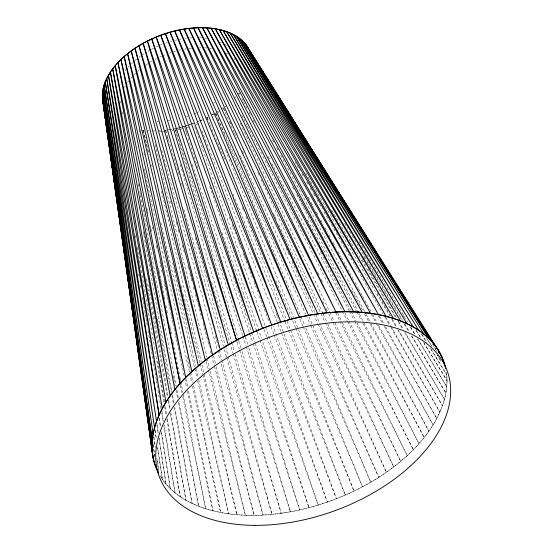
<?xml version="1.0" encoding="UTF-8"?>
<svg xmlns="http://www.w3.org/2000/svg" width="553" height="553" viewBox="0 0 553 553"><rect width="100%" height="100%" fill="white"/><g stroke="black" fill="none" stroke-linecap="round" stroke-linejoin="round"><path stroke-width="0.41" stroke-dasharray="2.77 2.07" d="M237.818 94.598L239.373 92.745M234.092 98.565L235.792 96.754M221.297 109.086L223.122 107.752M216.195 112.494L218.691 110.828M211.377 115.356L213.555 114.029M212.38 114.699L213.88 113.863M205.585 118.287L208.419 116.856M199.737 121.003L202.64 119.676M198.914 121.307L194.38 123.112M199.654 121.003L202.619 119.78M189.105 125.054L190.612 124.501M191.366 124.218L193.626 123.388M185.2 126.229L187.488 125.483M188.248 125.234L190.536 124.494M191.297 124.245L193.585 123.499M179.739 127.722L181.273 127.28M182.048 127.066L184.349 126.409M185.117 126.188L187.426 125.538M178.121 128.019L175.031 128.766L242.608 335.346M178.889 127.833L181.204 127.266M181.978 127.079L184.294 126.519L197.967 168.326M170.331 129.623L172.018 129.284M172.861 129.112L175.736 128.531M176.227 128.434L178.757 127.923M167.967 129.907L171.817 129.291M164.089 130.37L169.363 129.741M158.739 130.812L160.246 130.695M152.808 131.006L155.234 130.923M147.616 130.874L149.206 130.895M141.292 130.183L143.766 130.453M161.041 477.384C175.674 500.009 202.965 510.253 228.603 513.82C265.067 518.527 302.297 511.878 336.404 498.765C369.819 485.534 401.388 465.64 424.213 437.52C438.674 419.312 449.817 396.052 446.395 372.273A153.347 92.71 -20.1 0 1 330.59 500.907A153.347 92.71 -20.1 0 1 160.156 475.946M432.487 344.249L436.621 350.837M434.375 347.187L437.119 351.577M426.245 337.489L431.727 346.261M440.865 360.888L437.209 355.04L440.886 360.874M427.69 339.625L431.789 346.219M421.303 333.729L426.757 342.528M430.4 348.39L446.769 374.768L430.49 348.328M421.891 334.371L426.868 342.452M415.863 330.079L420.84 338.159M423.55 342.563L447.073 380.761L424.165 343.206M416.527 330.694L421.02 338.056M403.22 315.452L404.119 316.924M410.409 327.238L414.902 334.6M417.598 339.017L446.796 386.872L417.84 338.892M359.028 241.454L363.929 249.569M364.372 250.309L407.589 321.915M410.706 327.086L415.165 334.468M363.515 256.53L365.298 259.481M367.074 262.433L401.831 320.014M404.056 323.705L408.957 331.828M411.632 336.259L445.939 393.1L411.888 335.975M344.671 223.212L347.768 228.403M349.531 231.375L402.598 320.394M404.81 324.106L409.234 331.524M331.738 210.223L395.858 317.795M398.07 321.507L402.487 328.924M404.699 332.63L444.501 399.404L405.142 332.45M362.291 259.551L365.789 265.502M367.973 269.221L396.833 318.321M398.582 321.293L403.393 329.477M305.615 172.923L389.575 315.749M391.766 319.468L396.135 326.906M397.884 329.885L442.49 405.764L398.782 330.252M377.139 292.869L380.167 298.102M381.902 301.095L390.556 316.046M392.284 319.04L397.047 327.265M294.936 161.697L296.664 164.683M297.099 165.437L300.127 170.67M301.862 173.656L304.026 177.395M306.618 181.882L308.353 184.875M310.081 187.861L311.816 190.854M313.544 193.847L315.279 196.833M317.007 199.827L322.199 208.799M323.934 211.785L383.222 314.215M384.95 317.201L389.284 324.68M391.012 327.666L439.918 412.151L391.268 326.692M385.718 316.945L390.84 325.945M378.328 315.846L382.593 323.339M384.3 326.339L436.787 418.545L384.57 325.136M379.517 316.095L384.148 324.383M371.215 314.18L375.846 322.468M376.268 323.222L433.117 424.925L377.519 323.498M308.221 197.089L309.466 199.356M311.125 202.384L313.62 206.926M316.523 212.228L317.768 214.495M320.671 219.797L323.159 224.338M324.818 227.366L327.307 231.907M328.973 234.935L331.461 239.477M333.12 242.504L335.609 247.046M338.097 251.587L341.001 256.882M341.415 257.643L345.155 264.452M345.57 265.212L349.302 272.021M349.717 272.781L353.45 279.59M355.109 282.618L358.012 287.919M358.427 288.673L362.167 295.489M362.581 296.242L370.876 311.387M372.535 314.415L377.105 322.738M351.743 290.463L362.533 310.143M364.607 313.931L368.754 321.5M370.413 324.528L428.921 431.25L370.538 322.51M272.56 140.006L273.783 142.287M276.638 147.61L278.684 151.411M280.724 155.213L364.413 311.104M366.051 314.145L370.13 321.749M307.454 220.025L356.443 311.284M356.851 312.044L361.344 320.408M362.975 323.45L424.213 437.513L363.646 322.178M292.655 186.976L294.659 190.799M296.664 194.615L357.632 310.717M359.236 313.772L363.245 321.411M268.205 156.478L269.809 159.534M271.813 163.356L273.417 166.412M273.818 167.172L349.226 310.772M349.627 311.539L354.438 320.705M354.839 321.466L419.015 443.679L356.312 321.452M239.193 93.125L239.981 94.667M241.958 98.51L243.14 100.812M243.534 101.586L247.08 108.506M249.05 112.349L250.633 115.418M252.998 120.036L254.18 122.337M320.429 251.491L321.611 253.799M323.187 256.875L350.789 310.689M351.19 311.457L355.918 320.678M241.806 115.314L243.382 118.39M243.776 119.158L246.935 125.31M247.329 126.077L347.097 320.574M347.491 321.348L413.34 449.727L349.219 321.604M344.968 313.116L348.832 320.837M335.761 312.846L339.625 320.56M340.012 321.334L407.222 455.631L341.719 321.314M317.864 272.401L318.998 274.73M321.272 279.389L322.406 281.719M337.551 312.777L341.339 320.54M322.682 301.433L323.816 303.763M326.09 308.422L327.224 310.751M328.738 313.855L400.676 461.375L334.482 321.922M240.196 123.257L329.678 311.788M330.051 312.569L334.116 321.141M223.64 108.547L225.486 112.439M229.924 121.791L231.036 124.128M273.555 213.721L274.668 216.057M275.035 216.838L276.887 220.737M278.733 224.629L283.171 233.981M283.537 234.755L324.957 322.012M325.323 322.793L393.729 466.926L327.238 322.814M258.216 173.22L259.302 175.571M261.113 179.49L262.557 182.621M262.917 183.402L322.178 311.851M323.263 314.201L326.878 322.033M240.424 155.849L313.06 313.274M313.42 314.056L317.754 323.457M318.12 324.238L386.416 472.262L319.772 323.505M223.156 107.849L234.085 132.25M234.437 133.038L236.905 138.547M242.553 151.135L243.61 153.499M285.922 247.951L289.8 256.606M291.915 261.327L319.42 322.717M215.85 113.745L305.768 314.443M306.12 315.231L310.351 324.68M310.703 325.461L378.757 477.37L308.864 316.516M299.857 318.998L302.961 326.125M303.3 326.92L370.78 482.223L305.132 326.27M215.38 113.026L217.384 117.803M217.723 118.598L223.751 132.92M224.083 133.715L234.804 159.181M235.136 159.976L300.784 315.929M301.115 316.724L304.8 325.475M207.126 117.616L209.808 123.976M210.14 124.771L223.205 155.808M223.536 156.603L225.209 160.577M275.781 280.73L295.544 327.673M295.876 328.468L362.526 486.813L224.919 148.971M233.007 193.999L284.083 319.392M285.058 321.784L288.313 329.775M288.638 330.57L354.024 491.105L286.675 320.056M206.995 117.678L208.26 120.893M242.408 207.624L243.991 211.64M245.885 216.458L286.357 319.247M201.762 130.501L345.307 495.094L277.488 316.724M276.265 313.496L277.184 315.915M229.322 217.073L230.242 219.493M232.08 224.338L233 226.758M233.311 227.566L235.765 234.023M237.603 238.868L238.523 241.288M238.834 242.096L241.288 248.553M243.126 253.398L244.046 255.818M244.357 256.627L246.811 263.083M248.345 267.12L249.569 270.348M249.88 271.15L252.334 277.606M253.868 281.643L255.092 284.871M255.403 285.68L257.857 292.136M259.392 296.173L260.615 299.401M260.926 300.21L263.995 308.284M264.299 309.086L269.518 322.807M271.053 326.844L273.811 334.109M274.122 334.918L336.411 498.765L273.071 326.056M264.03 329.388L266.712 336.68M267.009 337.496L327.369 502.096L265.509 327.044M194.739 126.755L265.219 326.229M184.432 126.478L187.315 134.621M221.836 232.322L256.357 330.023M256.931 331.655L259.813 339.798M260.097 340.613L318.21 505.076L262.62 341.643M209.808 186.389L261.507 338.381M192.244 164.49L249.507 332.823M249.783 333.646L252.839 342.632M253.115 343.448L308.982 507.695L255.085 342.929M233.366 276.535L251.332 331.454M251.601 332.277L254.815 342.113M242.871 336.162L246.092 345.998M246.362 346.821L299.719 509.949L248.2 346.033M245.352 336.971L247.938 345.21M237.126 342.134L239.456 349.551M239.712 350.374L290.456 511.815L241.385 349.199M174.893 128.794L237.901 337.641M238.896 340.945L241.136 348.376M165.665 130.28L179.11 174.852M181.605 183.105L182.601 186.409M211.488 282.161L232.91 353.153M233.159 353.982L281.221 513.295L234.7 352.544M180.264 164.448L231.583 341.775M231.825 342.604L234.458 351.715M183.817 209.449L223.384 346.171M224.345 349.489L226.502 356.948M226.744 357.777L272.069 514.387L228.251 356.422M165.52 130.294L166.218 132.789M167.365 136.944L168.292 140.268M195.271 237.541L225.251 345.618M225.479 346.448L228.016 355.593M161.78 150.105L220.122 360.438M221.048 363.763L263.014 515.078L222.036 360.839M215.387 335.83L216.278 339.169M216.5 339.998L218.933 349.171M219.154 350.001L221.815 360.01M170.601 201.064L171.492 204.396M176.144 221.905L177.029 225.237M178.135 229.405L179.02 232.744M182.345 245.249L184.557 253.585M187.882 266.09L188.767 269.422M189.873 273.59L192.091 281.926M193.419 286.931L194.303 290.27M195.409 294.438L201.838 318.611M202.944 322.779L209.366 346.959M210.472 351.127L211.364 354.459M211.585 355.296L214.239 365.298M214.46 366.134L254.11 515.361L215.85 364.952M213.513 355.766L215.635 364.123M206.276 361.503L208.191 369.024M208.405 369.853L245.387 515.251L209.649 368.443M155.13 144.451L206.995 357.535M207.202 358.372L209.442 367.6M143.351 130.515L149.275 154.84M151.722 164.912L152.137 166.591M181.128 285.714L182.151 289.91M183.167 294.099L199.916 362.892M200.117 363.729L202.571 373.8M202.771 374.637L236.871 514.739L201.472 362.699M161.566 191.345L162.354 194.704M162.547 195.548L201.271 361.862M160.736 222.347L194.573 367.669M194.774 368.505L196.923 377.747M197.704 381.107L228.61 513.82L198.396 378.183M143.227 130.501L146.04 143.137M146.227 143.98L147.354 149.034M147.54 149.877L148.107 152.407M172.688 262.765L174.188 269.505M174.375 270.348L195.582 365.547M196.329 368.92L198.209 377.346M144.063 168.789L144.623 171.312M144.817 172.156L145.377 174.686M145.563 175.529L189.472 372.667M189.658 373.51L191.725 382.773M192.479 386.146L220.619 512.513L193.087 383.298M139.1 129.934L139.639 132.464M143.96 152.739L144.499 155.269M187.508 357.114L190.571 371.471M190.75 372.321L192.907 382.455M152.483 227.048L152.842 228.735M156.444 245.629L157.522 250.696M159.865 261.673L160.405 264.203M160.584 265.053L162.382 273.493M163.999 281.097L164.538 283.634M164.718 284.477L165.264 287.007M165.444 287.85L166.522 292.917M166.702 293.767L167.241 296.297M167.421 297.141L167.96 299.678M168.14 300.521L168.679 303.058M168.859 303.901L169.398 306.431M169.577 307.274L170.663 312.348M170.842 313.192L171.382 315.722M171.561 316.565L172.101 319.102M172.28 319.945L172.819 322.482M172.999 323.325L175.515 335.146M175.695 335.989L176.241 338.526M176.421 339.369L176.96 341.906M177.14 342.749L179.656 354.57M179.836 355.42L180.375 357.95M180.554 358.793L184.515 377.374M184.695 378.217L186.672 387.508M187.398 390.888L212.946 510.813L188.442 390.646M186.029 378.805L187.75 387.266M180.423 385.178L182.151 393.646M182.836 397.026L205.612 508.732L183.112 393.466M146.87 207.866L147.368 210.41M147.533 211.26L148.031 213.797M150.347 225.665L150.845 228.209M151.01 229.053L151.508 231.596M158.621 268.039L159.119 270.583M159.285 271.426L159.941 274.82M160.107 275.664L160.605 278.207M160.771 279.058L161.269 281.601M161.435 282.445L161.932 284.989M162.098 285.839L164.082 296.007M164.248 296.857L164.746 299.394M165.9 305.332L166.73 309.569M166.895 310.413L167.393 312.957M169.709 324.818L170.2 327.362M170.365 328.212L170.863 330.756M171.029 331.6L171.527 334.143M172.522 339.231L173.013 341.775M173.179 342.618L179.967 377.367M180.133 378.217L180.631 380.754M180.79 381.605L182.946 392.623M173.172 375.757L173.67 378.3M173.836 379.144L175.156 385.925M175.985 390.162L177.637 398.637M178.301 402.031L198.651 506.272L178.965 401.07M138.326 183.886L138.803 186.43M139.757 191.525L140.234 194.068M140.393 194.919L176.269 386.651M176.905 390.045L178.329 397.676M157.64 319.351L171.292 392.305M171.928 395.699L173.518 404.188M174.154 407.582L192.091 503.444L174.866 407.52M143.31 231.811L143.766 234.354M143.918 235.205L171.969 391.393M172.577 394.787L174.098 403.275M146.165 278.712L167.504 397.552M168.119 400.946L169.792 410.285M170.4 413.679L185.946 500.265L170.677 411.771M148.792 284.989L149.379 288.396M149.524 289.247L149.967 291.797M150.112 292.648L150.699 296.049M150.845 296.899L168.029 396.453M168.617 399.86L170.089 408.37M135.174 235.523L135.609 238.073M137.227 247.433L137.815 250.834M137.96 251.684L138.547 255.092M138.699 255.942L164.103 403.144M164.69 406.552L166.156 415.061M166.895 419.312L180.257 496.746L167.248 418.483M157.771 361.489L158.338 364.897M158.476 365.747L164.559 402.321M165.264 406.573L166.536 414.232M138.692 274.281L138.976 275.982M140.531 285.341L140.953 287.892M142.508 297.251L143.075 300.652M143.22 301.503L143.787 304.903M143.925 305.754L145.197 313.413M145.342 314.263L145.902 317.664M146.047 318.514L146.614 321.915M146.752 322.765L147.181 325.316M148.024 330.424L150.713 346.586M150.851 347.436L151.418 350.837M151.563 351.687L152.13 355.088M152.269 355.938L153.402 362.747M153.54 363.598L154.107 366.998M154.246 367.849L156.229 379.759M156.368 380.609L159.623 400.172M159.762 401.022L161.034 408.681M161.746 412.932L163.156 421.441M163.868 425.692L175.038 492.889L164.096 424.739M161.905 411.107L163.543 421.331M158.953 418.02L160.322 426.536M161.144 431.651L170.31 488.728L161.552 432.432M159.299 417.937L160.626 426.46M156.934 425.416L158.262 433.946M158.925 438.211L166.087 484.269L159.119 438.17M156.928 423.66L158.345 433.047M154.909 430.02L156.326 439.407M157.619 447.944L162.395 479.527L157.605 447.073M155.082 429.999L156.471 439.393M153.699 436.953L155.213 447.204M156.976 459.156L158.739 471.115L156.893 458.299M153.803 436.946L155.289 447.197M153.063 444.522L154.792 456.474M153.112 444.522L154.819 456.481M226.73 105.36A63.056 38.122 -20.1 0 1 225.202 106.812M219.659 111.45A63.056 38.122 -20.1 0 1 217.868 112.777M216.652 113.648A63.056 38.122 -20.1 0 1 213.499 115.743M198.299 123.651A63.056 38.122 -20.1 0 1 196.094 124.536M188.614 127.135A63.056 38.122 -20.1 0 1 184.826 128.213M183.299 128.6A63.056 38.122 -20.1 0 1 181.018 129.132M180.257 129.298A63.056 38.122 -20.1 0 1 177.969 129.761M177.209 129.9A63.056 38.122 -20.1 0 1 174.928 130.287M173.414 130.515A63.056 38.122 -20.1 0 1 171.907 130.708M165.195 131.275A63.056 38.122 -20.1 0 1 162.997 131.351M162.271 131.358A63.056 38.122 -20.1 0 1 159.395 131.338M122.897 113.87A63.056 38.122 -20.1 0 1 122.213 112.418M120.284 102.989A63.056 38.122 -20.1 0 1 120.333 101.317M124.515 87.457A63.056 38.122 -20.1 0 1 125.241 86.144M127.75 82.238A63.056 38.122 -20.1 0 1 128.69 80.945M130.729 78.388A63.056 38.122 -20.1 0 1 131.821 77.13M134.151 74.641A63.056 38.122 -20.1 0 1 135.644 73.176M137.725 71.261A63.056 38.122 -20.1 0 1 139.363 69.858M145.225 65.378A63.056 38.122 -20.1 0 1 147.727 63.692M150.319 62.074A63.056 38.122 -20.1 0 1 151.646 61.286M155.04 59.399A63.056 38.122 -20.1 0 1 156.423 58.68M159.955 56.966A63.056 38.122 -20.1 0 1 161.393 56.316M162.119 55.998A63.056 38.122 -20.1 0 1 165.776 54.491M169.494 53.123A63.056 38.122 -20.1 0 1 170.995 52.611M174.008 51.664A63.056 38.122 -20.1 0 1 175.529 51.229M179.331 50.247A63.056 38.122 -20.1 0 1 180.859 49.894M184.661 49.127A63.056 38.122 -20.1 0 1 186.181 48.864M189.216 48.415A63.056 38.122 -20.1 0 1 191.469 48.146M199.598 47.669A63.056 38.122 -20.1 0 1 201.043 47.669M204.596 47.779A63.056 38.122 -20.1 0 1 206.684 47.924M210.085 48.305A63.056 38.122 -20.1 0 1 211.737 48.553M225.742 52.881A63.056 38.122 -20.1 0 1 227.615 53.876M234.043 58.618A63.056 38.122 -20.1 0 1 235.225 59.828M214.799 102.305A63.056 38.122 -20.1 0 1 213.589 103.176M198.956 111.692A63.056 38.122 -20.1 0 1 196.806 112.674M196.08 112.992A63.056 38.122 -20.1 0 1 192.423 114.499M187.958 116.13A63.056 38.122 -20.1 0 1 186.451 116.628M169.743 120.478A63.056 38.122 -20.1 0 1 167.476 120.761M158.6 121.321A63.056 38.122 -20.1 0 1 157.156 121.328M125.019 70.908A63.056 38.122 -20.1 0 1 126.015 69.63M128.151 67.093A63.056 38.122 -20.1 0 1 129.291 65.842M131.462 63.63A63.056 38.122 -20.1 0 1 132.478 62.662M134.593 60.754A63.056 38.122 -20.1 0 1 136.812 58.901M139.128 57.09A63.056 38.122 -20.1 0 1 140.331 56.212M141.547 55.341A63.056 38.122 -20.1 0 1 144.699 53.247M147.976 51.249A63.056 38.122 -20.1 0 1 150.679 49.735M151.37 49.362A63.056 38.122 -20.1 0 1 153.451 48.291M156.285 46.929A63.056 38.122 -20.1 0 1 158.441 45.961M160.633 45.042A63.056 38.122 -20.1 0 1 162.105 44.454M165.817 43.086A63.056 38.122 -20.1 0 1 167.317 42.574M170.338 41.634A63.056 38.122 -20.1 0 1 171.852 41.192M174.893 40.39A63.056 38.122 -20.1 0 1 177.181 39.857M179.469 39.374A63.056 38.122 -20.1 0 1 180.99 39.09M184.785 38.482A63.056 38.122 -20.1 0 1 186.292 38.281M189.299 37.963A63.056 38.122 -20.1 0 1 191.532 37.791M199.515 37.68A63.056 38.122 -20.1 0 1 201.624 37.784M204.728 38.053A63.056 38.122 -20.1 0 1 206.407 38.268M220.094 41.931A63.056 38.122 -20.1 0 1 221.421 42.533M225.133 44.544A63.056 38.122 -20.1 0 1 226.281 45.284"/><path stroke-width="0.83" d="M180.022 383.423C171.651 392.906 164.345 403.4 159.119 414.95L105.257 81.623L108.388 75.229L162.243 408.556L106.708 78.381L110.379 72.008L165.914 402.183L108.443 75.132L112.639 68.807L170.11 395.851L110.441 71.911L115.148 65.648L174.817 389.589L112.708 68.71L117.907 62.544L180.022 383.423C219.894 340.316 277.903 315.991 336.017 312.03C377.512 309.528 434.243 321.217 445.677 368.125M247.647 47.06L243.956 42.318L432.951 342.839L245.905 44.586L241.682 40.127L428.727 338.374L243.887 42.249L239.159 38.088L423.999 334.212L241.613 40.065L236.394 36.215L418.78 330.362L239.083 38.033L233.394 34.507L413.084 326.837L236.304 36.159L230.166 32.98L406.946 323.657L233.297 34.459L226.737 31.639L400.379 320.837L230.069 32.938L223.108 30.477L393.418 318.376L226.626 31.597L219.299 29.516L386.091 316.288L222.997 30.45L215.324 28.749L378.411 314.588L219.182 29.489L211.198 28.182L370.427 313.281L215.2 28.728L206.94 27.816L362.167 312.369L211.073 28.168L202.564 27.65L353.65 311.851L206.808 27.809L198.085 27.691L344.927 311.74L202.426 27.65L193.522 27.94L336.017 312.03L197.946 27.698L188.905 28.39L326.968 312.721L193.384 27.947L184.232 29.039L317.809 313.807L188.76 28.403L179.531 29.883L308.581 315.286L184.094 29.06L174.831 30.927L299.318 317.152L179.393 29.91L170.13 32.164L290.049 319.406L174.686 30.961L165.465 33.581L280.827 322.026L169.992 32.198L160.84 35.185L271.668 325.005L165.319 33.629L156.278 36.961L262.627 328.337L160.702 35.233L151.805 38.904L253.73 332.007L156.146 37.016L147.43 41.005L245.014 335.996L151.674 38.959L143.172 43.258L236.864 341.312M249.113 49.659L245.961 44.662L439.794 352.572M307.44 142.674L249.147 49.735L250.018 52.079M308.36 144.139L310.198 147.063M311.118 148.529L312.493 150.72M313.869 152.918L331.772 181.46M332.685 182.919L334.524 185.849M335.443 187.315L336.818 189.506M338.194 191.704L339.577 193.896M340.952 196.094L342.328 198.292M343.703 200.483L353.346 215.85M354.722 218.048L356.097 220.239M357.473 222.437L358.849 224.636M360.231 226.827L361.144 228.292M362.526 230.49L363.902 232.682M365.277 234.88L366.653 237.071M368.028 239.269L369.411 241.461M370.786 243.659L372.162 245.857M373.538 248.048L374.913 250.246M376.296 252.438L377.671 254.636M379.047 256.834L380.423 259.025M381.805 261.223L382.717 262.689M384.556 265.613L385.476 267.078M392.36 278.055L393.736 280.247M395.112 282.445L396.487 284.636M397.87 286.834L399.245 289.032M400.621 291.224L401.996 293.422M403.372 295.613L404.755 297.811M406.13 300.009L407.049 301.468M422.195 325.62L423.57 327.811M424.946 330.01L426.328 332.208M431.375 340.254L432.75 342.452M434.589 345.376L433.67 343.911L434.575 345.39M364.821 311.864L365.644 313.385M358.033 311.484L358.835 313.012M247.696 47.136L249.921 51.623M322.544 312.632L323.263 314.201M284.408 320.187L285.058 321.784M103.826 105.042L103.245 103.487L105.312 118.003M256.357 330.023L256.931 331.655M238.149 338.471L238.647 340.116M236.504 340.295L147.298 41.067L139.045 45.65L228.251 344.878L143.047 43.328L135.077 48.18L220.281 349.731L138.927 45.726L131.268 50.835L212.622 354.839L134.96 48.256L127.646 53.593L205.301 360.183L131.158 50.911L124.211 56.461L198.361 365.727L127.536 53.682L120.996 59.42L191.815 371.471L124.114 56.551L117.996 62.454L185.69 377.374L120.9 59.51L115.231 65.551L180.25 384.335M103.736 104.807L102.644 100.57L153.146 458.167L154.605 463.829L158.497 473.029A153.347 92.71 -20.1 0 1 267.797 326.436A153.347 92.71 -20.1 0 1 445.642 368.146M205.64 358.994L206.069 360.667M103.093 102.568L102.333 97.563L153.146 458.167L111.644 163.239M152.939 431.831L153.195 433.538M153.063 431.824L153.312 433.531M105.554 119.711L105.92 122.268M106.162 123.976L106.404 125.683M106.653 127.397L107.012 129.955M107.261 131.662L109.204 145.328M109.453 147.036L110.303 153.008M110.545 154.716L111.395 160.695M111.761 163.259L112.003 164.967M112.252 166.674L113.586 176.068M113.953 178.626L114.194 180.333M114.443 182.041L114.803 184.605M115.052 186.313L115.294 188.02M115.536 189.727L115.902 192.292M116.144 193.999L116.386 195.707M116.635 197.414L116.994 199.972M117.243 201.686L117.485 203.393M117.851 205.951L118.577 211.073M118.943 213.638L119.185 215.345M120.042 221.324L120.284 223.032M121.135 229.004L121.377 230.719M121.743 233.276L121.985 234.984M122.234 236.691L122.476 238.398M122.842 240.963L123.084 242.67M123.326 244.378L123.568 246.085M123.934 248.65L124.176 250.357M127.833 275.975L128.075 277.682M128.925 283.654L129.167 285.362M130.024 291.341L130.266 293.049M133.916 318.666L134.158 320.374M103.217 103.397L105.865 122.206M106.107 123.913L106.95 129.9M107.192 131.607L111.402 161.531M152.262 452.333L151.957 446.347L102.326 94.494L102.63 100.48M102.609 91.356L102.333 97.473L151.957 446.347C151.999 435.501 154.764 424.835 159.119 414.95L106.66 78.478L104.088 84.865L156.54 421.338L105.222 81.726L103.211 88.079L154.536 427.697L104.061 84.962L102.623 91.266L153.098 434.001L103.19 88.176L102.326 94.397L152.234 440.229L102.609 91.356M439.635 353.429L438.716 351.964L439.635 353.429M442.393 357.819L440.554 354.888L442.386 357.819M444.425 363.273L442.587 360.349L444.425 363.28M156.644 469.29L156.395 467.582L156.644 469.29M154.605 463.829L154.246 461.257L154.612 463.829M254.871 525.357A153.347 92.71 -20.1 0 0 448.027 373.344A153.347 92.71 -20.1 0 0 206.67 372.065A153.347 92.71 -20.1 0 0 254.871 525.357"/></g></svg>
